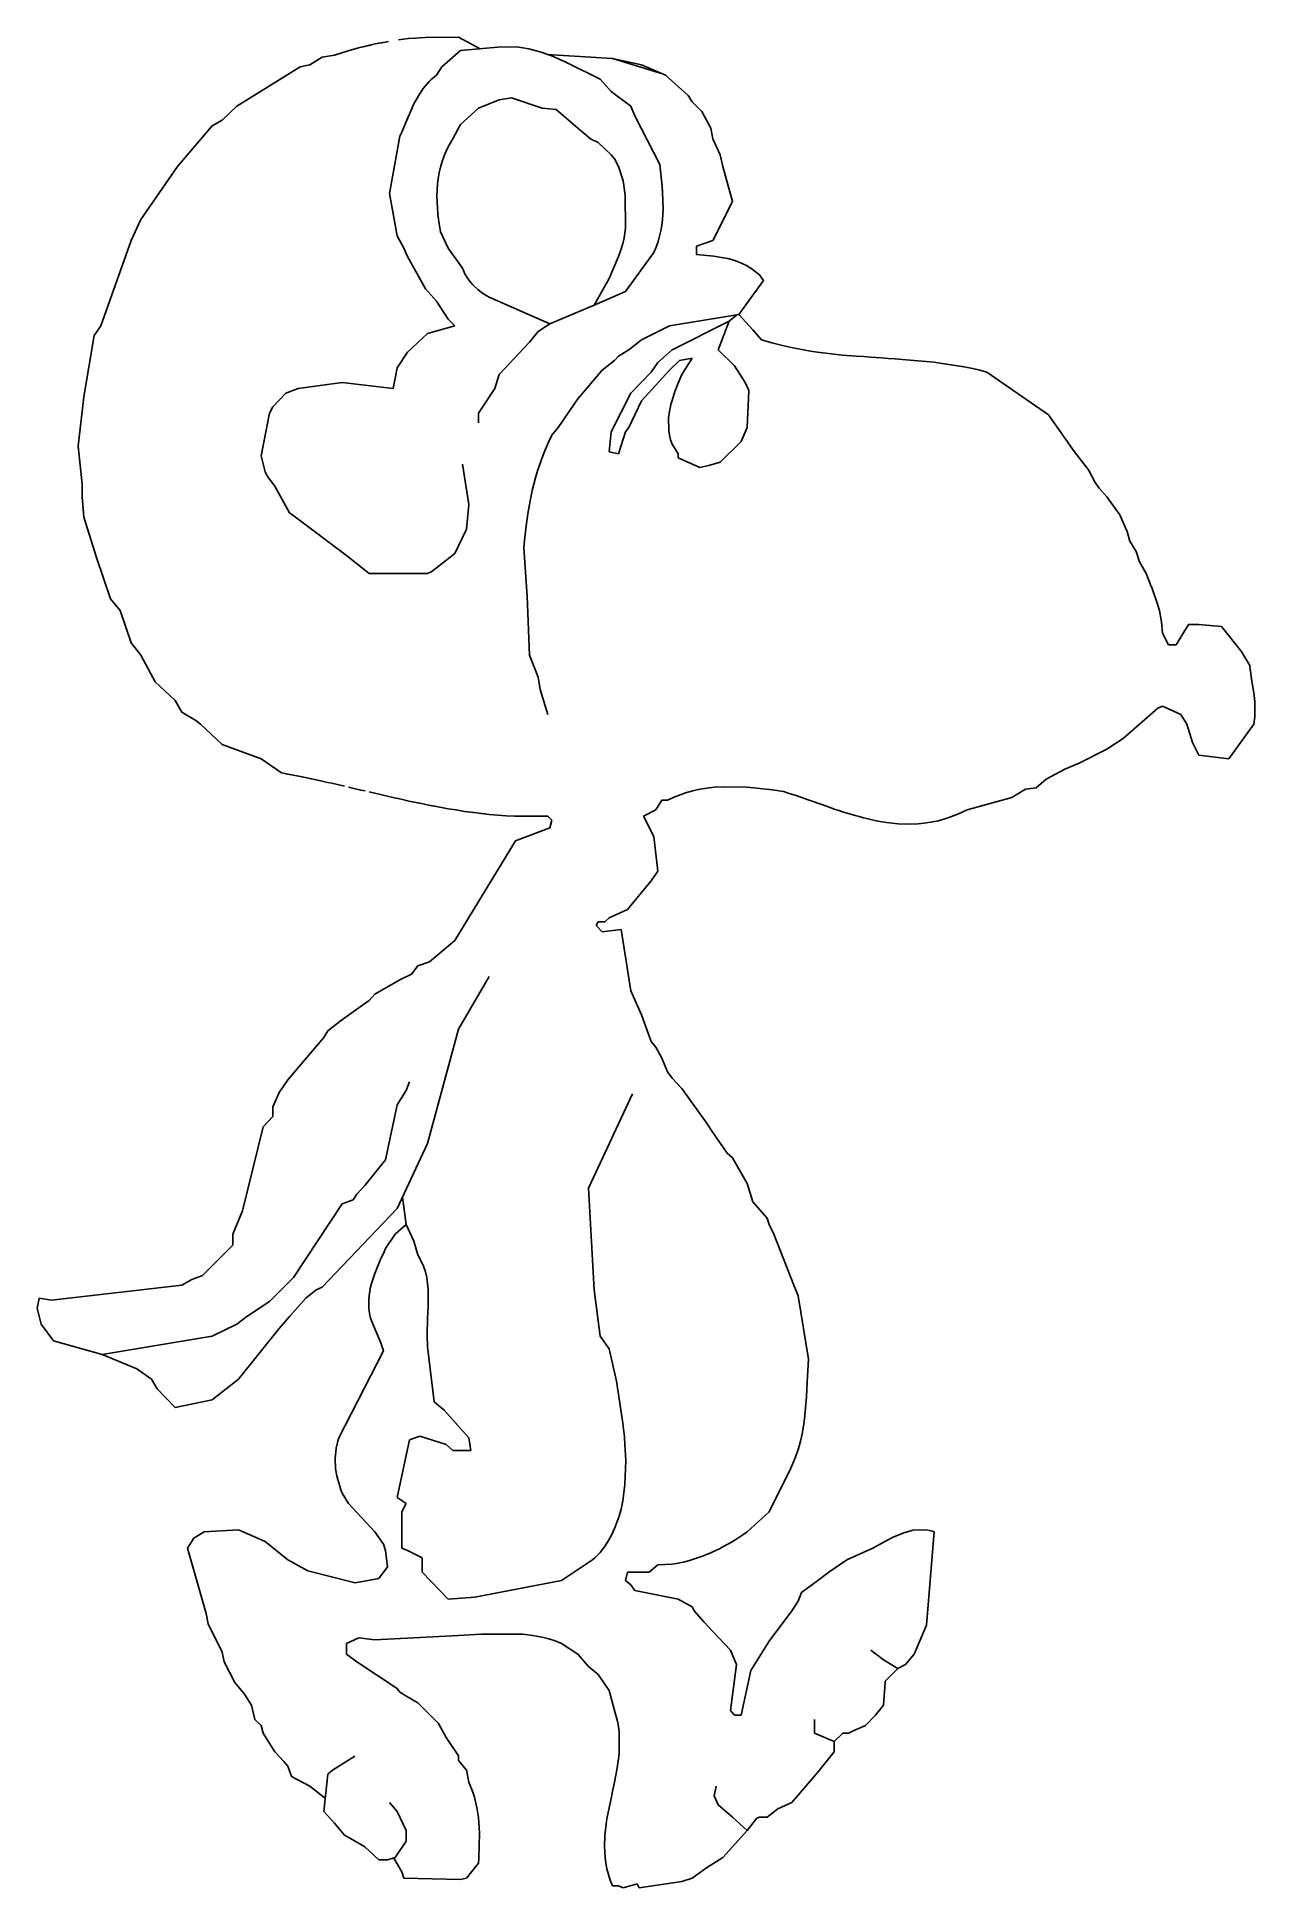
# Model space of a CAD drawing. Extents: x 0 to 30.1, y 0 to 45.8.
import ezdxf

# ---------------------------------------------------------------- set-up
doc = ezdxf.new("R2010")
doc.units = 0
doc.layers.add('WHITE', color=7, linetype='CONTINUOUS')

msp = doc.modelspace()

# ---------------------------------------------------------------- linework, layer by layer
at = {"layer": 'WHITE', "linetype": 'CONTINUOUS'}
for p, q in [((9.6, 45.765), (10.42, 45.775)), ((10.42, 45.775), (10.957, 45.486)), ((7.05, 45.275), (7.36, 45.325)), ((7.36, 45.325), (7.695, 45.435)), ((7.695, 45.435), (7.95, 45.505)), ((7.865, 45.48), (7.78, 45.46)), ((7.95, 45.505), (8.365, 45.605)), ((8.28, 45.585), (8.03, 45.525)), ((8.365, 45.605), (8.61, 45.65)), ((8.53, 45.635), (8.445, 45.62)), ((8.61, 45.65), (8.695, 45.665)), ((8.94, 45.705), (9.185, 45.735)), ((9.185, 45.735), (9.35, 45.75)), ((9.35, 45.75), (9.6, 45.765)), ((10.015, 45.035), (10.469, 45.445)), ((10.469, 45.445), (11.49, 45.53)), ((11.49, 45.53), (11.915, 45.52)), ((11.915, 45.52), (12.16, 45.48)), ((12.16, 45.48), (12.345, 45.435)), ((12.345, 45.435), (12.465, 45.4)), ((12.465, 45.4), (12.585, 45.36)), ((12.585, 45.36), (12.705, 45.315)), ((12.618, 45.346), (14.23, 45.24)), ((4.945, 44.065), (6.51, 45.035)), ((6.51, 45.035), (6.745, 45.085)), ((6.745, 45.085), (7.05, 45.275)), ((9.875, 44.835), (10.015, 45.035)), ((12.705, 45.315), (13.065, 45.165)), ((13.065, 45.165), (13.925, 44.735)), ((14.23, 45.24), (15.467, 44.866)), ((14.23, 45.24), (14.945, 45.085)), ((14.945, 45.085), (15.54, 44.835)), ((9.455, 44.36), (9.55, 44.5)), ((9.55, 44.5), (9.7, 44.675)), ((9.7, 44.675), (9.74, 44.715)), ((9.74, 44.715), (9.875, 44.835)), ((13.925, 44.735), (14.195, 44.43)), ((14.195, 44.43), (14.685, 44.065)), ((15.54, 44.835), (16.1, 44.33)), ((4.575, 43.715), (4.945, 44.065)), ((9.12, 43.665), (9.25, 43.97)), ((9.25, 43.97), (9.32, 44.12)), ((9.32, 44.12), (9.455, 44.36)), ((10.92, 44.015), (10.47, 43.61)), ((11.185, 44.12), (10.92, 44.015)), ((11.425, 44.225), (11.185, 44.12)), ((11.73, 44.275), (11.425, 44.225)), ((12.495, 44.015), (11.73, 44.275)), ((12.835, 43.98), (12.495, 44.015)), ((13.375, 43.525), (12.835, 43.98)), ((14.685, 44.065), (14.785, 43.83)), ((16.1, 44.33), (16.205, 44.175)), ((16.205, 44.175), (16.44, 43.93)), ((3.47, 42.57), (4.33, 43.575)), ((4.33, 43.575), (4.575, 43.715)), ((9.02, 43.42), (9.12, 43.665)), ((10.47, 43.61), (10.28, 43.26)), ((13.685, 43.26), (13.375, 43.525)), ((14.785, 43.83), (15.4, 42.62)), ((16.44, 43.93), (16.66, 43.525)), ((16.66, 43.525), (16.71, 43.26)), ((8.72, 41.905), (8.975, 43.325)), ((8.975, 43.325), (9.02, 43.42)), ((10.2, 43.12), (10.13, 42.98)), ((10.28, 43.26), (10.2, 43.12)), ((13.875, 43.17), (13.685, 43.26)), ((14.195, 42.86), (13.875, 43.17)), ((16.71, 43.26), (16.895, 42.86)), ((10.02, 42.7), (9.98, 42.56)), ((10.07, 42.84), (10.02, 42.7)), ((10.13, 42.98), (10.07, 42.84)), ((14.28, 42.76), (14.195, 42.86)), ((14.38, 42.57), (14.28, 42.76)), ((15.4, 42.62), (15.46, 42.075)), ((16.895, 42.86), (16.96, 42.57)), ((2.565, 41.26), (3.47, 42.57)), ((9.9, 42.135), (9.885, 41.845)), ((9.92, 42.275), (9.9, 42.135)), ((9.945, 42.42), (9.92, 42.275)), ((9.98, 42.56), (9.945, 42.42)), ((14.495, 42.215), (14.38, 42.57)), ((14.515, 42.1), (14.495, 42.215)), ((16.96, 42.57), (17.2, 41.71)), ((8.91, 40.855), (8.72, 41.905)), ((9.885, 41.845), (9.9, 41.555)), ((14.545, 41.865), (14.515, 42.1)), ((14.555, 41.045), (14.545, 41.865)), ((15.46, 42.075), (15.47, 41.94)), ((15.47, 41.94), (15.485, 41.53)), ((17.2, 41.71), (16.71, 40.74)), ((2.33, 40.74), (2.565, 41.26)), ((9.9, 41.555), (9.91, 41.405)), ((9.91, 41.405), (9.93, 41.26)), ((9.93, 41.26), (9.98, 40.96)), ((15.47, 41.255), (15.455, 41.115)), ((15.485, 41.53), (15.47, 41.255)), ((1.575, 38.63), (2.33, 40.74)), ((9.075, 40.555), (8.91, 40.855)), ((9.98, 40.96), (10.165, 40.555)), ((14.495, 40.695), (14.52, 40.81)), ((14.52, 40.81), (14.54, 40.925)), ((14.54, 40.925), (14.555, 41.045)), ((15.43, 40.98), (15.36, 40.715)), ((15.455, 41.115), (15.43, 40.98)), ((16.71, 40.74), (16.305, 40.605)), ((9.16, 40.345), (9.075, 40.555)), ((9.61, 39.55), (9.16, 40.345)), ((10.165, 40.555), (10.52, 40.055)), ((14.145, 39.8), (14.38, 40.345)), ((14.38, 40.345), (14.425, 40.46)), ((14.425, 40.46), (14.495, 40.695)), ((15.25, 40.45), (14.55, 39.485)), ((15.31, 40.58), (15.25, 40.45)), ((15.36, 40.715), (15.31, 40.58)), ((16.305, 40.605), (16.305, 40.4)), ((16.305, 40.4), (16.735, 40.355)), ((16.735, 40.355), (16.93, 40.325)), ((16.93, 40.325), (17.08, 40.295)), ((17.08, 40.295), (17.23, 40.255)), ((10.52, 40.055), (10.59, 39.905)), ((10.59, 39.905), (10.62, 39.855)), ((10.62, 39.855), (10.69, 39.755)), ((17.23, 40.255), (17.38, 40.2)), ((17.38, 40.2), (17.525, 40.13)), ((17.525, 40.13), (17.675, 40.04)), ((17.675, 40.04), (17.77, 39.97)), ((17.77, 39.97), (17.865, 39.89)), ((17.865, 39.89), (17.965, 39.75)), ((9.875, 39.245), (9.61, 39.55)), ((10.69, 39.755), (10.77, 39.655)), ((10.77, 39.655), (10.91, 39.52)), ((10.91, 39.52), (11.015, 39.44)), ((11.015, 39.44), (11.125, 39.375)), ((11.125, 39.375), (11.185, 39.345)), ((13.775, 39.145), (14.145, 39.8)), ((14.55, 39.485), (13.775, 39.145)), ((17.965, 39.75), (17.357, 38.909)), ((10.165, 38.795), (9.875, 39.245)), ((11.185, 39.345), (12.68, 38.68)), ((12.68, 38.68), (13.775, 39.145)), ((17.357, 38.909), (15.64, 38.63)), ((17.357, 38.909), (17.7, 38.53)), ((1.41, 38.39), (1.575, 38.63)), ((9.66, 38.44), (10.33, 38.63)), ((10.33, 38.63), (10.165, 38.795)), ((12.395, 38.495), (12.175, 38.225)), ((12.68, 38.68), (12.395, 38.495)), ((15.64, 38.63), (14.945, 38.29)), ((17.115, 38.745), (15.705, 38.04)), ((16.845, 38.04), (17.115, 38.745)), ((17.3, 38.9), (17.115, 38.745)), ((17.7, 38.53), (17.915, 38.29)), ((1.16, 36.875), (1.41, 38.39)), ((9.16, 37.985), (9.66, 38.44)), ((12.175, 38.225), (11.425, 37.425)), ((14.635, 38.04), (14.38, 37.885)), ((14.945, 38.29), (14.635, 38.04)), ((15.705, 38.04), (15.35, 37.725)), ((17.25, 37.64), (16.845, 38.04)), ((17.915, 38.29), (18.175, 38.21)), ((18.175, 38.21), (18.435, 38.145)), ((18.435, 38.145), (18.695, 38.085)), ((18.695, 38.085), (18.785, 38.07)), ((18.785, 38.07), (18.955, 38.035)), ((18.955, 38.035), (19.13, 38.005)), ((19.13, 38.005), (19.305, 37.98)), ((8.805, 37.085), (8.91, 37.59)), ((8.91, 37.59), (9.16, 37.985)), ((13.975, 37.54), (13.375, 36.83)), ((14.28, 37.775), (13.975, 37.54)), ((14.38, 37.885), (14.28, 37.775)), ((14.945, 36.78), (15.64, 37.54)), ((15.35, 37.725), (15.185, 37.49)), ((15.64, 37.54), (15.89, 37.775)), ((15.89, 37.775), (16.205, 37.83)), ((16.205, 37.83), (15.945, 37.425)), ((17.51, 37.235), (17.25, 37.64)), ((19.305, 37.98), (19.915, 37.91)), ((19.915, 37.91), (20.265, 37.88)), ((20.265, 37.88), (20.44, 37.87)), ((20.44, 37.87), (20.615, 37.855)), ((20.615, 37.855), (20.875, 37.84)), ((20.875, 37.84), (21.05, 37.825)), ((21.05, 37.825), (21.225, 37.815)), ((21.225, 37.815), (21.49, 37.795)), ((21.49, 37.795), (22.185, 37.73)), ((22.185, 37.73), (22.275, 37.715)), ((22.275, 37.715), (22.445, 37.695)), ((22.445, 37.695), (22.71, 37.655)), ((22.71, 37.655), (22.97, 37.61)), ((22.97, 37.61), (23.055, 37.59)), ((23.055, 37.59), (23.145, 37.575)), ((23.145, 37.575), (23.315, 37.535)), ((6.155, 36.97), (6.455, 37.085)), ((6.455, 37.085), (7.55, 37.235)), ((7.55, 37.235), (8.805, 37.085)), ((11.325, 37.085), (10.92, 36.47)), ((11.425, 37.425), (11.325, 37.085)), ((15.185, 37.49), (14.685, 36.97)), ((15.855, 37.215), (15.775, 37.005)), ((15.945, 37.425), (15.855, 37.215)), ((17.6, 37.035), (17.51, 37.235)), ((23.315, 37.535), (23.49, 37.49)), ((23.49, 37.49), (25.01, 36.435)), ((1.02, 35.66), (1.16, 36.875)), ((5.75, 36.47), (5.835, 36.63)), ((5.835, 36.63), (6.155, 36.97)), ((13.375, 36.83), (12.885, 36.115)), ((14.685, 36.97), (14.195, 36.015)), ((14.635, 36.115), (14.945, 36.78)), ((15.675, 36.685), (15.635, 36.465)), ((15.705, 36.79), (15.675, 36.685)), ((15.775, 37.005), (15.705, 36.79)), ((17.56, 36.115), (17.6, 37.035)), ((5.54, 35.42), (5.75, 36.47)), ((10.92, 36.47), (10.92, 36.23)), ((15.635, 36.465), (15.62, 36.36)), ((15.62, 36.36), (15.625, 36.035)), ((25.01, 36.435), (25.655, 35.52)), ((12.65, 35.755), (12.575, 35.585)), ((12.735, 35.925), (12.65, 35.755)), ((12.885, 36.115), (12.735, 35.925)), ((14.195, 36.015), (14.145, 35.52)), ((14.38, 35.47), (14.55, 36.015)), ((14.55, 36.015), (14.635, 36.115)), ((15.625, 36.035), (15.64, 35.925)), ((15.64, 35.925), (15.67, 35.815)), ((15.67, 35.815), (15.705, 35.71)), ((15.705, 35.71), (15.855, 35.47)), ((16.895, 35.26), (17.41, 35.775)), ((17.41, 35.775), (17.56, 36.115)), ((1.12, 34.72), (1.02, 35.66)), ((5.645, 35.025), (5.54, 35.42)), ((12.505, 35.415), (12.385, 35.075)), ((12.575, 35.585), (12.505, 35.415)), ((14.145, 35.52), (14.38, 35.47)), ((15.855, 35.47), (15.855, 35.37)), ((15.855, 35.37), (16.39, 35.125)), ((16.61, 35.175), (16.895, 35.26)), ((25.655, 35.52), (25.77, 35.37)), ((25.77, 35.37), (26.005, 35.075)), ((5.7, 34.905), (5.645, 35.025)), ((5.885, 34.67), (5.7, 34.905)), ((10.52, 35.21), (10.68, 34.215)), ((12.335, 34.905), (12.245, 34.56)), ((12.385, 35.075), (12.335, 34.905)), ((16.39, 35.125), (16.61, 35.175)), ((26.005, 35.075), (26.165, 34.755)), ((1.12, 34.4), (1.12, 34.72)), ((1.16, 33.9), (1.12, 34.4)), ((6.24, 34.005), (5.885, 34.67)), ((12.245, 34.56), (12.175, 34.21)), ((26.165, 34.755), (26.265, 34.62)), ((26.265, 34.62), (26.455, 34.4)), ((26.455, 34.4), (26.775, 33.955)), ((1.475, 32.905), (1.16, 33.9)), ((6.39, 33.9), (6.24, 34.005)), ((7.65, 32.955), (6.39, 33.9)), ((10.68, 34.215), (10.62, 33.6)), ((12.145, 34.035), (12.095, 33.685)), ((12.175, 34.21), (12.145, 34.035)), ((26.775, 33.955), (26.91, 33.65)), ((10.62, 33.6), (10.33, 33.005)), ((12.095, 33.685), (12.055, 33.325)), ((26.91, 33.65), (26.96, 33.55)), ((26.96, 33.55), (27.025, 33.31)), ((10.33, 33.005), (9.76, 32.555)), ((12.055, 33.325), (12.04, 33.145)), ((12.04, 33.145), (12.125, 31.935)), ((27.025, 33.31), (27.18, 33.055)), ((27.18, 33.055), (27.265, 32.795)), ((1.815, 31.885), (1.475, 32.905)), ((8.215, 32.505), (7.65, 32.955)), ((9.66, 32.505), (8.215, 32.505)), ((9.76, 32.555), (9.66, 32.505)), ((27.265, 32.795), (27.425, 32.505)), ((27.425, 32.505), (27.5, 32.32)), ((27.5, 32.32), (27.535, 32.225)), ((27.535, 32.225), (27.575, 32.135)), ((27.575, 32.135), (27.705, 31.77)), ((2.06, 31.595), (1.815, 31.885)), ((2.33, 30.795), (2.06, 31.595)), ((12.125, 31.935), (12.175, 30.49)), ((27.705, 31.77), (27.755, 31.59)), ((27.755, 31.59), (27.795, 31.405)), ((27.795, 31.405), (27.81, 31.31)), ((27.81, 31.31), (27.83, 31.03)), ((28.17, 30.74), (28.48, 31.25)), ((28.48, 31.25), (28.735, 31.25)), ((28.735, 31.25), (29.29, 31.2)), ((29.29, 31.2), (29.78, 30.585)), ((2.565, 30.49), (2.33, 30.795)), ((27.83, 31.03), (27.98, 30.74)), ((27.98, 30.74), (28.17, 30.74)), ((2.92, 29.825), (2.565, 30.49)), ((12.175, 30.49), (12.395, 29.94)), ((29.78, 30.585), (29.99, 30.23)), ((29.99, 30.23), (30, 30.135)), ((3.42, 29.37), (2.92, 29.825)), ((12.395, 29.94), (12.445, 29.635)), ((30, 30.135), (30.015, 30.045)), ((30.015, 30.045), (30.025, 29.95)), ((30.025, 29.95), (30.1, 29.5)), ((3.585, 29.08), (3.42, 29.37)), ((12.445, 29.635), (12.63, 29.02)), ((30.1, 29.5), (30.12, 29.325)), ((30.12, 29.325), (30.12, 28.965)), ((3.925, 28.87), (3.585, 29.08)), ((4.04, 28.785), (3.925, 28.87)), ((27.715, 29.18), (26.86, 28.43)), ((27.83, 29.23), (27.715, 29.18)), ((28.285, 29.02), (27.83, 29.23)), ((28.435, 28.785), (28.285, 29.02)), ((30.12, 28.965), (30.09, 28.785)), ((4.575, 28.275), (4.04, 28.785)), ((26.86, 28.43), (26.455, 28.16)), ((28.575, 28.33), (28.435, 28.785)), ((30.09, 28.785), (29.475, 27.925)), ((5.54, 27.925), (4.575, 28.275)), ((6.05, 27.575), (5.54, 27.925)), ((26.455, 28.16), (25.77, 27.82)), ((28.735, 28.015), (28.575, 28.33)), ((29.475, 27.925), (28.735, 28.015)), ((6.67, 27.455), (6.05, 27.575)), ((6.155, 27.555), (6.565, 27.475)), ((25.415, 27.665), (24.96, 27.425)), ((25.77, 27.82), (25.415, 27.665)), ((6.98, 27.385), (6.67, 27.455)), ((6.775, 27.43), (6.875, 27.41)), ((7.085, 27.365), (6.98, 27.385)), ((7.185, 27.34), (7.085, 27.365)), ((7.29, 27.32), (7.185, 27.34)), ((7.495, 27.27), (7.29, 27.32)), ((7.6, 27.25), (7.495, 27.27)), ((8.01, 27.15), (7.7, 27.225)), ((7.805, 27.2), (7.905, 27.175)), ((8.115, 27.13), (8.01, 27.15)), ((8.525, 27.03), (8.215, 27.105)), ((8.32, 27.08), (8.42, 27.055)), ((8.73, 26.985), (8.525, 27.03)), ((15.86, 27.02), (15.77, 26.985)), ((16.04, 27.08), (15.86, 27.02)), ((16.215, 27.13), (16.04, 27.08)), ((16.395, 27.17), (16.215, 27.13)), ((16.57, 27.2), (16.395, 27.17)), ((16.745, 27.22), (16.57, 27.2)), ((17.01, 27.235), (16.745, 27.22)), ((17.545, 27.225), (17.01, 27.235)), ((17.725, 27.21), (17.545, 27.225)), ((18.18, 27.16), (17.725, 27.21)), ((18.46, 27.12), (18.18, 27.16)), ((18.6, 27.07), (18.46, 27.12)), ((18.745, 27.025), (18.6, 27.07)), ((19.095, 26.9), (18.745, 27.025)), ((24.445, 27.17), (24.105, 26.97)), ((24.705, 27.205), (24.445, 27.17)), ((24.96, 27.425), (24.705, 27.205)), ((8.83, 26.96), (8.73, 26.985)), ((8.935, 26.94), (8.83, 26.96)), ((9.035, 26.915), (8.935, 26.94)), ((9.14, 26.895), (9.035, 26.915)), ((9.24, 26.87), (9.14, 26.895)), ((9.55, 26.81), (9.24, 26.87)), ((9.345, 26.85), (9.445, 26.83)), ((9.65, 26.785), (9.55, 26.81)), ((9.96, 26.73), (9.65, 26.785)), ((9.755, 26.765), (9.855, 26.75)), ((10.165, 26.69), (9.96, 26.73)), ((10.365, 26.66), (10.165, 26.69)), ((10.57, 26.625), (10.365, 26.66)), ((10.88, 26.585), (10.57, 26.625)), ((10.675, 26.61), (10.775, 26.6)), ((11.185, 26.55), (10.88, 26.585)), ((10.98, 26.575), (11.085, 26.56)), ((11.6, 26.515), (11.185, 26.55)), ((15.3, 26.665), (14.995, 26.505)), ((15.45, 26.905), (15.3, 26.665)), ((15.59, 26.905), (15.45, 26.905)), ((15.77, 26.985), (15.59, 26.905)), ((19.17, 26.875), (19.095, 26.9)), ((19.52, 26.75), (19.17, 26.875)), ((19.735, 26.675), (19.52, 26.75)), ((19.805, 26.655), (19.735, 26.675)), ((19.945, 26.605), (19.805, 26.655)), ((20.09, 26.565), (19.945, 26.605)), ((20.23, 26.52), (20.09, 26.565)), ((22.785, 26.56), (22.575, 26.48)), ((23, 26.665), (22.785, 26.56)), ((24.105, 26.97), (23, 26.665)), ((11.29, 26.54), (11.495, 26.525)), ((11.805, 26.505), (11.6, 26.515)), ((12.63, 26.505), (11.805, 26.505)), ((11.83, 25.9), (12.68, 26.215)), ((12.735, 26.405), (12.63, 26.505)), ((12.68, 26.215), (12.735, 26.405)), ((14.995, 26.505), (15.25, 26)), ((20.3, 26.505), (20.23, 26.52)), ((20.44, 26.465), (20.3, 26.505)), ((20.585, 26.43), (20.44, 26.465)), ((20.795, 26.385), (20.585, 26.43)), ((21.01, 26.35), (20.795, 26.385)), ((21.295, 26.32), (21.01, 26.35)), ((21.58, 26.31), (21.295, 26.32)), ((21.79, 26.32), (21.58, 26.31)), ((21.935, 26.335), (21.79, 26.32)), ((22.145, 26.365), (21.935, 26.335)), ((22.29, 26.395), (22.145, 26.365)), ((22.5, 26.455), (22.29, 26.395)), ((22.575, 26.48), (22.5, 26.455)), ((10.33, 23.435), (11.83, 25.9)), ((15.25, 26), (15.35, 25.145)), ((15.185, 24.91), (14.6, 24.2)), ((15.35, 25.145), (15.185, 24.91)), ((13.875, 23.89), (13.825, 23.8)), ((14.04, 23.89), (13.875, 23.89)), ((14.145, 23.99), (14.04, 23.89)), ((14.6, 24.2), (14.145, 23.99)), ((9.71, 22.905), (10.33, 23.435)), ((13.825, 23.8), (13.975, 23.65)), ((13.975, 23.65), (14.445, 23.7)), ((14.445, 23.7), (14.685, 22.19)), ((9.42, 22.805), (9.71, 22.905)), ((8.35, 22.105), (8.975, 22.455)), ((8.975, 22.455), (9.26, 22.595)), ((9.26, 22.595), (9.42, 22.805)), ((11.185, 22.545), (10.42, 21.24)), ((8.215, 21.95), (8.35, 22.105)), ((14.685, 22.19), (14.945, 21.595)), ((7.5, 21.435), (7.905, 21.735)), ((7.905, 21.735), (8.215, 21.95)), ((14.945, 21.595), (15.185, 20.93)), ((7.095, 21.035), (7.195, 21.2)), ((7.195, 21.2), (7.5, 21.435)), ((10.42, 21.24), (9.66, 18.415)), ((6.205, 19.985), (7.095, 21.035)), ((15.185, 20.93), (15.3, 20.795)), ((15.3, 20.795), (15.45, 20.525)), ((15.45, 20.525), (15.59, 20.18)), ((15.59, 20.18), (15.705, 20.03)), ((5.985, 19.675), (6.205, 19.985)), ((8.91, 19.37), (9.125, 19.725)), ((9.125, 19.725), (9.21, 19.94)), ((15.705, 20.03), (15.945, 19.775)), ((15.945, 19.775), (16.555, 18.92)), ((5.835, 19.32), (5.985, 19.675)), ((5.835, 19.08), (5.835, 19.32)), ((8.62, 18.01), (8.91, 19.37)), ((13.635, 17.31), (14.724, 19.636)), ((5.085, 16.75), (5.59, 18.82)), ((5.59, 18.82), (5.835, 19.08)), ((16.555, 18.92), (16.71, 18.685)), ((9.66, 18.415), (8.91, 16.805)), ((16.71, 18.685), (17.065, 18.175)), ((8.105, 17.375), (8.62, 18.01)), ((17.065, 18.175), (17.2, 18.06)), ((17.2, 18.06), (17.56, 17.425)), ((17.56, 17.425), (17.7, 16.97)), ((7.55, 16.92), (7.815, 17.02)), ((7.815, 17.02), (7.905, 17.155)), ((7.905, 17.155), (8.105, 17.375)), ((9.125, 16.405), (9.04, 17.085)), ((13.775, 14.795), (13.635, 17.31)), ((17.7, 16.97), (18.055, 16.565)), ((4.845, 16.165), (5.085, 16.75)), ((6.34, 15.095), (7.55, 16.92)), ((8.91, 16.805), (7.05, 14.86)), ((18.055, 16.565), (18.105, 16.405)), ((4.845, 15.9), (4.845, 16.165)), ((8.62, 15.815), (8.86, 16.165)), ((8.86, 16.165), (9.125, 16.405)), ((9.125, 16.405), (9.315, 16)), ((18.105, 16.405), (18.22, 16.165)), ((18.22, 16.165), (18.72, 14.91)), ((4.095, 15.145), (4.845, 15.9)), ((8.45, 15.44), (8.505, 15.565)), ((8.505, 15.565), (8.565, 15.69)), ((8.565, 15.69), (8.62, 15.815)), ((9.315, 16), (9.42, 15.66)), ((9.42, 15.66), (9.495, 15.52)), ((3.825, 15.045), (4.095, 15.145)), ((8.27, 14.95), (8.355, 15.195)), ((8.355, 15.195), (8.45, 15.44)), ((9.495, 15.52), (9.555, 15.38)), ((9.555, 15.38), (9.605, 15.235)), ((9.605, 15.235), (9.64, 15.095)), ((0.355, 14.54), (3.585, 14.91)), ((3.585, 14.91), (3.825, 15.045)), ((5.75, 14.505), (6.34, 15.095)), ((6.905, 14.795), (6.645, 14.59)), ((7.05, 14.86), (6.905, 14.795)), ((8.205, 14.58), (8.22, 14.705)), ((8.22, 14.705), (8.24, 14.825)), ((8.24, 14.825), (8.27, 14.95)), ((9.64, 15.095), (9.66, 14.95)), ((9.66, 14.95), (9.675, 14.81)), ((9.675, 14.81), (9.675, 14.38)), ((13.925, 13.65), (13.775, 14.795)), ((18.72, 14.91), (18.82, 14.64)), ((0, 14.34), (0.05, 14.59)), ((0.1, 13.94), (0, 14.34)), ((0.05, 14.59), (0.355, 14.54)), ((5.185, 14.135), (5.75, 14.505)), ((6.645, 14.59), (6.24, 14.135)), ((8.205, 14.335), (8.205, 14.58)), ((8.22, 14.21), (8.205, 14.335)), ((8.25, 14.09), (8.22, 14.21)), ((9.675, 14.38), (9.66, 14.095)), ((18.82, 14.64), (19.075, 13.08)), ((0.405, 13.535), (0.1, 13.94)), ((4.33, 13.65), (4.945, 13.94)), ((4.945, 13.94), (5.185, 14.135)), ((5.985, 13.84), (4.98, 12.58)), ((6.24, 14.135), (5.985, 13.84)), ((8.295, 13.965), (8.25, 14.09)), ((8.505, 13.485), (8.295, 13.965)), ((9.66, 14.095), (9.645, 13.665)), ((1.615, 13.195), (0.405, 13.535)), ((1.615, 13.195), (4.33, 13.65)), ((7.46, 11.135), (8.57, 13.28)), ((8.57, 13.28), (8.505, 13.485)), ((9.645, 13.665), (9.66, 13.385)), ((9.66, 13.385), (9.825, 12.025)), ((14.145, 13.335), (13.925, 13.65)), ((14.33, 12.53), (14.145, 13.335)), ((2.465, 12.84), (1.615, 13.195)), ((2.835, 12.58), (2.465, 12.84)), ((19.075, 13.08), (19.045, 12.52)), ((2.97, 12.34), (2.835, 12.58)), ((4.98, 12.58), (4.33, 12.075)), ((14.48, 11.55), (14.33, 12.53)), ((19.045, 12.52), (19.03, 12.15)), ((3.42, 11.885), (2.97, 12.34)), ((4.33, 12.075), (3.42, 11.885)), ((9.825, 12.025), (10.065, 11.82)), ((19.03, 12.15), (19, 11.785)), ((10.065, 11.82), (10.68, 11.135)), ((14.5, 11.355), (14.48, 11.55)), ((18.98, 11.605), (18.955, 11.42)), ((19, 11.785), (18.98, 11.605)), ((7.395, 10.88), (7.435, 11.05)), ((7.435, 11.05), (7.46, 11.135)), ((9.21, 11.085), (8.91, 9.66)), ((9.47, 11.17), (9.21, 11.085)), ((10.115, 10.97), (9.47, 11.17)), ((10.68, 11.135), (10.73, 10.815)), ((14.525, 11.16), (14.5, 11.355)), ((14.54, 10.965), (14.525, 11.16)), ((18.88, 11.05), (18.83, 10.865)), ((18.92, 11.235), (18.88, 11.05)), ((18.955, 11.42), (18.92, 11.235)), ((7.37, 10.625), (7.395, 10.88)), ((7.385, 10.365), (7.37, 10.625)), ((10.28, 10.815), (10.115, 10.97)), ((10.73, 10.815), (10.28, 10.815)), ((14.56, 10.57), (14.54, 10.965)), ((14.54, 9.975), (14.56, 10.57)), ((18.765, 10.68), (18.695, 10.495)), ((18.83, 10.865), (18.765, 10.68)), ((7.415, 10.195), (7.385, 10.365)), ((7.435, 10.105), (7.415, 10.195)), ((7.485, 9.935), (7.435, 10.105)), ((18.51, 10.115), (18.105, 9.305)), ((18.61, 10.305), (18.51, 10.115)), ((18.695, 10.495), (18.61, 10.305)), ((7.515, 9.845), (7.485, 9.935)), ((7.55, 9.76), (7.515, 9.845)), ((7.7, 9.51), (7.55, 9.76)), ((8.91, 9.66), (9.125, 9.51)), ((14.485, 9.575), (14.515, 9.775)), ((14.515, 9.775), (14.54, 9.975)), ((8.35, 8.805), (7.7, 9.51)), ((9.125, 9.51), (9.025, 9.305)), ((9.025, 9.305), (9.025, 8.4)), ((14.3, 8.93), (14.395, 9.195)), ((14.395, 9.195), (14.445, 9.37)), ((14.445, 9.37), (14.485, 9.575)), ((18.105, 9.305), (17.56, 8.805)), ((3.875, 8.655), (4.13, 8.805)), ((4.13, 8.805), (4.98, 8.855)), ((4.98, 8.855), (5.645, 8.57)), ((8.57, 8.505), (8.35, 8.805)), ((14.135, 8.595), (14.225, 8.76)), ((14.225, 8.76), (14.3, 8.93)), ((17.455, 8.73), (17.335, 8.65)), ((17.56, 8.805), (17.455, 8.73)), ((21.175, 8.675), (21.27, 8.72)), ((21.27, 8.72), (21.465, 8.795)), ((21.465, 8.795), (21.61, 8.835)), ((21.61, 8.835), (21.66, 8.845)), ((21.66, 8.845), (22, 8.86)), ((22.19, 8.805), (21.995, 6.5)), ((22, 8.86), (22.145, 8.825)), ((22.145, 8.825), (22.19, 8.805)), ((3.725, 8.4), (3.875, 8.655)), ((4.18, 6.79), (3.725, 8.4)), ((5.645, 8.57), (6.205, 8.115)), ((8.62, 8.35), (8.57, 8.505)), ((8.67, 7.945), (8.62, 8.35)), ((9.025, 8.4), (9.16, 8.35)), ((9.16, 8.35), (9.525, 8.165)), ((13.805, 8.17), (13.925, 8.295)), ((13.925, 8.295), (14.035, 8.44)), ((14.035, 8.44), (14.135, 8.595)), ((16.66, 8.29), (16.435, 8.2)), ((16.73, 8.325), (16.66, 8.29)), ((16.875, 8.39), (16.73, 8.325)), ((16.945, 8.43), (16.875, 8.39)), ((17.085, 8.5), (16.945, 8.43)), ((17.215, 8.575), (17.085, 8.5)), ((17.335, 8.65), (17.215, 8.575)), ((20.03, 8.115), (20.67, 8.4)), ((20.67, 8.4), (20.985, 8.575)), ((20.985, 8.575), (21.175, 8.675)), ((6.205, 8.115), (6.695, 7.845)), ((6.695, 7.845), (7.865, 7.55)), ((8.455, 7.65), (8.67, 7.945)), ((9.525, 8.165), (9.525, 7.81)), ((9.525, 7.81), (10.165, 7.145)), ((12.97, 7.6), (13.74, 8.115)), ((13.74, 8.115), (13.805, 8.17)), ((14.6, 7.81), (14.55, 7.6)), ((15.135, 7.81), (14.6, 7.81)), ((15.35, 7.995), (15.135, 7.81)), ((15.695, 8.005), (15.35, 7.995)), ((15.765, 8.015), (15.695, 8.005)), ((15.985, 8.06), (15.765, 8.015)), ((16.135, 8.1), (15.985, 8.06)), ((16.285, 8.145), (16.135, 8.1)), ((16.435, 8.2), (16.285, 8.145)), ((19.31, 7.6), (19.58, 7.81)), ((19.58, 7.81), (20.03, 8.115)), ((7.865, 7.55), (8.455, 7.65)), ((10.83, 7.195), (12.97, 7.6)), ((14.55, 7.6), (14.685, 7.5)), ((14.685, 7.5), (14.785, 7.36)), ((14.785, 7.36), (15.855, 7.145)), ((18.905, 7.31), (19.31, 7.6)), ((10.165, 7.145), (10.83, 7.195)), ((15.855, 7.145), (16.205, 6.955)), ((16.205, 6.955), (16.255, 6.855)), ((18.67, 6.855), (18.82, 7.095)), ((18.82, 7.095), (18.905, 7.31)), ((4.23, 6.535), (4.18, 6.79)), ((4.575, 5.835), (4.23, 6.535)), ((16.255, 6.855), (16.49, 6.585)), ((16.49, 6.585), (16.71, 6.34)), ((18.105, 6.105), (18.67, 6.855)), ((21.995, 6.5), (21.69, 5.785)), ((7.65, 6.05), (7.955, 6.19)), ((7.65, 5.785), (7.65, 6.05)), ((7.955, 6.19), (8.35, 6.14)), ((8.35, 6.14), (10.42, 6.24)), ((10.42, 6.24), (10.98, 6.275)), ((10.98, 6.275), (12.015, 6.275)), ((12.015, 6.275), (12.255, 6.245)), ((12.255, 6.245), (12.495, 6.2)), ((12.495, 6.2), (12.655, 6.16)), ((12.655, 6.16), (12.81, 6.11)), ((12.81, 6.11), (12.97, 6.05)), ((12.97, 6.05), (13.375, 5.785)), ((16.71, 6.34), (17.15, 5.885)), ((17.65, 5.38), (18.105, 6.105)), ((4.63, 5.595), (4.575, 5.835)), ((4.895, 5.085), (4.63, 5.595)), ((7.905, 5.595), (7.65, 5.785)), ((8.91, 4.93), (7.905, 5.595)), ((13.375, 5.785), (13.635, 5.48)), ((17.15, 5.885), (17.25, 5.645)), ((17.3, 5.53), (17.15, 4.39)), ((17.25, 5.645), (17.3, 5.53)), ((20.93, 5.645), (20.62, 5.885)), ((21.285, 5.43), (20.93, 5.645)), ((21.475, 5.53), (21.285, 5.43)), ((21.69, 5.785), (21.475, 5.53)), ((5.135, 4.795), (4.895, 5.085)), ((13.635, 5.48), (13.875, 5.28)), ((13.875, 5.28), (14.145, 4.88)), ((17.41, 4.275), (17.65, 5.38)), ((20.93, 4.525), (20.975, 5.085)), ((20.975, 5.112), (21.285, 5.43)), ((20.975, 5.085), (20.975, 5.112)), ((5.3, 4.525), (5.135, 4.795)), ((8.975, 4.845), (8.91, 4.93)), ((9.16, 4.73), (8.975, 4.845)), ((9.42, 4.575), (9.16, 4.73)), ((14.145, 4.88), (14.28, 4.39)), ((5.385, 4.17), (5.3, 4.525)), ((5.54, 4.02), (5.385, 4.17)), ((9.93, 4.07), (9.42, 4.575)), ((14.28, 4.39), (14.355, 4.125)), ((14.355, 4.125), (14.38, 3.99)), ((17.15, 4.39), (17.25, 4.275)), ((17.25, 4.275), (17.41, 4.275)), ((19.225, 3.825), (19.225, 4.17)), ((20.485, 4.02), (20.735, 4.275)), ((20.735, 4.275), (20.93, 4.525)), ((5.59, 3.825), (5.54, 4.02)), ((5.885, 3.37), (5.59, 3.825)), ((10.115, 3.725), (9.93, 4.07)), ((10.42, 3.27), (10.115, 3.725)), ((14.38, 3.99), (14.395, 3.855)), ((14.395, 3.855), (14.395, 3.32)), ((19.715, 3.625), (19.225, 3.825)), ((19.715, 3.625), (19.925, 3.825)), ((19.925, 3.825), (20.08, 3.825)), ((20.08, 3.825), (20.165, 3.875)), ((20.165, 3.875), (20.485, 4.02)), ((6.105, 3.13), (5.885, 3.37)), ((7.86, 3.262), (7.31, 2.915)), ((10.42, 3.155), (10.42, 3.27)), ((14.395, 3.32), (14.38, 3.19)), ((19.31, 2.865), (19.715, 3.37)), ((19.715, 3.37), (19.715, 3.625)), ((6.205, 3.015), (6.105, 3.13)), ((6.29, 2.76), (6.205, 3.015)), ((6.745, 2.515), (6.29, 2.76)), ((7.195, 2.815), (7.095, 1.895)), ((7.31, 2.915), (7.195, 2.815)), ((10.62, 2.915), (10.42, 3.155)), ((10.68, 2.62), (10.62, 2.915)), ((14.34, 2.92), (14.29, 2.655)), ((14.38, 3.19), (14.34, 2.92)), ((18.67, 2.11), (19.31, 2.865)), ((7.13, 2.217), (6.745, 2.515)), ((10.73, 2.495), (10.68, 2.62)), ((10.775, 2.37), (10.73, 2.495)), ((10.815, 2.245), (10.775, 2.37)), ((14.23, 2.385), (14.205, 2.25)), ((14.29, 2.655), (14.23, 2.385)), ((16.745, 2.28), (16.795, 2.515)), ((7.095, 1.895), (7.36, 1.605)), ((8.91, 1.895), (8.72, 2.11)), ((9.125, 1.42), (8.91, 1.895)), ((10.875, 1.99), (10.815, 2.245)), ((10.915, 1.74), (10.875, 1.99)), ((14.145, 1.98), (14.095, 1.71)), ((14.205, 2.25), (14.145, 1.98)), ((16.845, 2.06), (16.745, 2.28)), ((17.2, 1.755), (16.845, 2.06)), ((18.055, 1.755), (18.32, 1.96)), ((18.32, 1.96), (18.67, 2.11)), ((7.36, 1.605), (7.6, 1.31)), ((9.125, 1.155), (9.125, 1.42)), ((10.93, 1.61), (10.915, 1.74)), ((10.945, 1.36), (10.93, 1.61)), ((14.075, 1.575), (14.045, 1.3)), ((14.095, 1.71), (14.075, 1.575)), ((17.56, 1.42), (17.2, 1.755)), ((17.2, 1.02), (17.56, 1.42)), ((17.56, 1.42), (17.802, 1.728)), ((17.802, 1.728), (17.865, 1.755)), ((17.865, 1.755), (18.055, 1.755)), ((7.6, 1.31), (7.865, 1.155)), ((7.865, 1.155), (8.105, 1.02)), ((8.105, 1.02), (8.455, 0.7)), ((8.86, 0.75), (9.125, 1.155)), ((10.93, 0.735), (10.945, 1.36)), ((14.045, 1.3), (14.035, 1.025)), ((14.035, 1.025), (14.05, 0.75)), ((16.96, 0.75), (17.2, 1.02)), ((8.455, 0.7), (8.67, 0.7)), ((8.67, 0.7), (8.86, 0.75)), ((8.823, 0.74), (9.025, 0.4)), ((10.62, 0.245), (10.92, 0.615)), ((10.92, 0.615), (10.93, 0.735)), ((14.05, 0.75), (14.07, 0.61)), ((14.07, 0.61), (14.095, 0.47)), ((14.095, 0.47), (14.13, 0.33)), ((16.205, 0.245), (16.555, 0.5)), ((16.555, 0.5), (16.96, 0.75)), ((9.025, 0.4), (9.075, 0.245)), ((9.075, 0.245), (10.47, 0.21)), ((10.47, 0.21), (10.62, 0.245)), ((14.13, 0.33), (14.175, 0.19)), ((14.175, 0.19), (14.23, 0.05)), ((14.23, 0.05), (14.38, 0.05)), ((14.38, 0.05), (14.495, 0)), ((14.495, 0), (14.845, 0.1)), ((14.845, 0.1), (14.895, 0)), ((14.895, 0), (15.945, 0.16)), ((15.945, 0.16), (16.205, 0.245))]:
    msp.add_line(p, q, dxfattribs=at)

doc.saveas('drawing.dxf')
